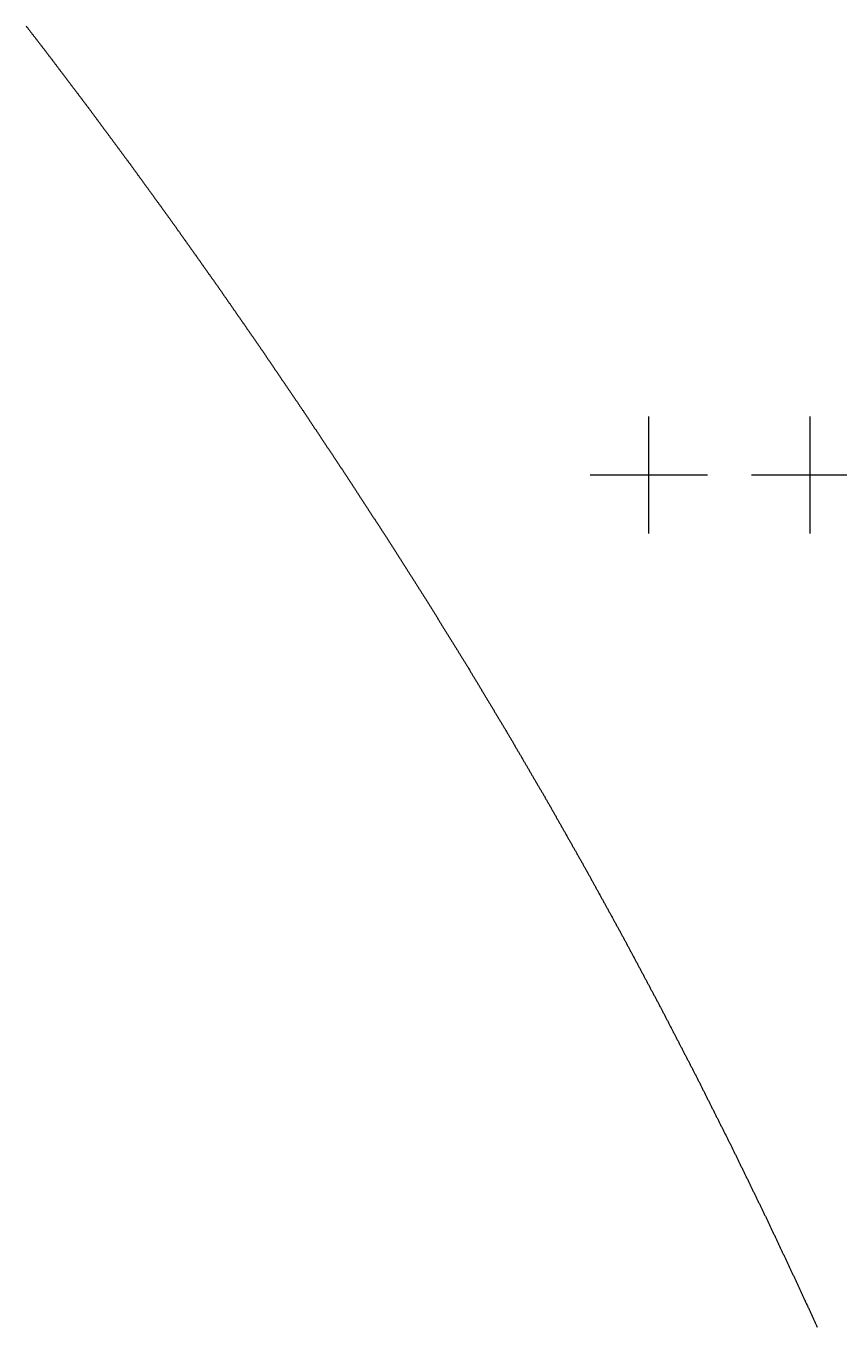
# Model space of a CAD drawing. Extents: x 2 to 292, y 1 to 254.
# Drawn here: x 217.37 to 231.26, y 24.49 to 46.69 of the extents above; entities that cross this region are included whole.
import ezdxf

# ---------------------------------------------------------------- set-up
doc = ezdxf.new("R2010")
doc.units = 0
doc.header["$PDMODE"] = 2
doc.header["$PDSIZE"] = 1
doc.layers.get('0').update_dxf_attribs({"linetype": 'CONTINUOUS'})
doc.layers.add('DRILLING', color=3, linetype='CONTINUOUS')

# ---------------------------------------------------------------- blocks, each defined once
blk = doc.blocks.new('*U111')
at = {"layer": 'DRILLING'}
blk.add_point((0, 0), dxfattribs=at)
blk = doc.blocks.new('*U112')
at = {"layer": 'DRILLING', "color": 0, "linetype": 'BYBLOCK'}
for p in [(0, 0), (2.75, 0), (5.5, 0)]:
    blk.add_blockref('*U111', p, dxfattribs=at)

msp = doc.modelspace()

# ---------------------------------------------------------------- linework, layer by layer
msp.add_polyline3d([(217.367, 46.6944, 0), (217.374, 46.6844, 0), (217.382, 46.6745, 0), (217.39, 46.6645, 0), (217.397, 46.6546, 0), (217.405, 46.6447, 0), (217.413, 46.6347, 0), (217.42, 46.6248, 0), (217.428, 46.6148, 0), (217.436, 46.6049, 0), (217.444, 46.595, 0), (217.451, 46.585, 0), (217.459, 46.5751, 0), (217.467, 46.5651, 0), (217.474, 46.5552, 0), (217.482, 46.5453, 0), (217.49, 46.5353, 0), (217.497, 46.5254, 0), (217.505, 46.5154, 0), (217.513, 46.5055, 0), (217.521, 46.4956, 0), (217.528, 46.4856, 0), (217.536, 46.4757, 0), (217.544, 46.4657, 0), (217.551, 46.4558, 0), (217.559, 46.4459, 0), (217.567, 46.4359, 0), (217.574, 46.426, 0), (217.582, 46.416, 0), (217.59, 46.4061, 0), (217.598, 46.3962, 0), (217.605, 46.3862, 0), (217.613, 46.3763, 0), (217.621, 46.3663, 0), (217.628, 46.3564, 0), (217.636, 46.3465, 0), (217.644, 46.3365, 0), (217.651, 46.3266, 0), (217.659, 46.3166, 0), (217.667, 46.3065, 0), (217.674, 46.2964, 0), (217.682, 46.2863, 0), (217.69, 46.2762, 0), (217.697, 46.2661, 0), (217.705, 46.256, 0), (217.713, 46.2458, 0), (217.72, 46.2357, 0), (217.728, 46.2256, 0), (217.736, 46.2155, 0), (217.743, 46.2054, 0), (217.751, 46.1953, 0), (217.759, 46.1851, 0), (217.766, 46.175, 0), (217.774, 46.1649, 0), (217.782, 46.1548, 0), (217.789, 46.1447, 0), (217.797, 46.1345, 0), (217.805, 46.1244, 0), (217.812, 46.1143, 0), (217.82, 46.1042, 0), (217.828, 46.0941, 0), (217.835, 46.084, 0), (217.843, 46.0738, 0), (217.851, 46.0637, 0), (217.858, 46.0536, 0), (217.866, 46.0435, 0), (217.874, 46.0334, 0), (217.881, 46.0232, 0), (217.889, 46.0131, 0), (217.897, 46.003, 0), (217.904, 45.9929, 0), (217.912, 45.9828, 0), (217.92, 45.9727, 0), (217.927, 45.9625, 0), (217.935, 45.9524, 0), (217.943, 45.9423, 0), (217.95, 45.9322, 0), (217.958, 45.9221, 0), (217.966, 45.912, 0), (217.973, 45.9018, 0), (217.981, 45.8917, 0), (217.989, 45.8816, 0), (217.996, 45.8715, 0), (218.004, 45.8614, 0), (218.011, 45.8512, 0), (218.019, 45.8411, 0), (218.027, 45.831, 0), (218.034, 45.8209, 0), (218.042, 45.8108, 0), (218.05, 45.8007, 0), (218.057, 45.7905, 0), (218.065, 45.7804, 0), (218.073, 45.7703, 0), (218.08, 45.7602, 0), (218.088, 45.7501, 0), (218.096, 45.7399, 0), (218.103, 45.7298, 0), (218.111, 45.7197, 0), (218.119, 45.7096, 0), (218.126, 45.6995, 0), (218.134, 45.6894, 0), (218.142, 45.6792, 0), (218.149, 45.6691, 0), (218.157, 45.659, 0), (218.165, 45.6489, 0), (218.172, 45.6388, 0), (218.18, 45.6286, 0), (218.188, 45.6185, 0), (218.195, 45.6084, 0), (218.203, 45.5983, 0), (218.211, 45.5882, 0), (218.218, 45.5781, 0), (218.226, 45.5679, 0), (218.234, 45.5578, 0), (218.241, 45.5477, 0), (218.249, 45.5376, 0), (218.257, 45.5275, 0), (218.264, 45.5174, 0), (218.272, 45.5072, 0), (218.28, 45.4971, 0), (218.287, 45.487, 0), (218.295, 45.4769, 0), (218.303, 45.4668, 0), (218.31, 45.4566, 0), (218.318, 45.4465, 0), (218.326, 45.4364, 0), (218.333, 45.4263, 0), (218.341, 45.4162, 0), (218.349, 45.4061, 0), (218.356, 45.3959, 0), (218.364, 45.3858, 0), (218.372, 45.3757, 0), (218.379, 45.3656, 0), (218.387, 45.3555, 0), (218.395, 45.3453, 0), (218.402, 45.3352, 0), (218.41, 45.3251, 0), (218.417, 45.3148, 0), (218.425, 45.3045, 0), (218.433, 45.2942, 0), (218.44, 45.2839, 0), (218.448, 45.2736, 0), (218.456, 45.2633, 0), (218.463, 45.253, 0), (218.471, 45.2427, 0), (218.478, 45.2324, 0), (218.486, 45.2221, 0), (218.494, 45.2118, 0), (218.501, 45.2015, 0), (218.509, 45.1912, 0), (218.517, 45.1809, 0), (218.524, 45.1706, 0), (218.532, 45.1603, 0), (218.539, 45.15, 0), (218.547, 45.1397, 0), (218.555, 45.1295, 0), (218.562, 45.1192, 0), (218.57, 45.1089, 0), (218.578, 45.0986, 0), (218.585, 45.0883, 0), (218.593, 45.078, 0), (218.6, 45.0677, 0), (218.608, 45.0574, 0), (218.616, 45.0471, 0), (218.623, 45.0368, 0), (218.631, 45.0265, 0), (218.639, 45.0162, 0), (218.646, 45.0059, 0), (218.654, 44.9956, 0), (218.661, 44.9853, 0), (218.669, 44.975, 0), (218.677, 44.9647, 0), (218.684, 44.9544, 0), (218.692, 44.9441, 0), (218.7, 44.9338, 0), (218.707, 44.9235, 0), (218.715, 44.9132, 0), (218.722, 44.9029, 0), (218.73, 44.8926, 0), (218.738, 44.8824, 0), (218.745, 44.8721, 0), (218.753, 44.8618, 0), (218.761, 44.8515, 0), (218.768, 44.8412, 0), (218.776, 44.8309, 0), (218.783, 44.8206, 0), (218.791, 44.8103, 0), (218.799, 44.8, 0), (218.806, 44.7897, 0), (218.814, 44.7794, 0), (218.822, 44.7691, 0), (218.829, 44.7588, 0), (218.837, 44.7485, 0), (218.844, 44.7382, 0), (218.852, 44.7279, 0), (218.86, 44.7176, 0), (218.867, 44.7073, 0), (218.875, 44.697, 0), (218.883, 44.6867, 0), (218.89, 44.6764, 0), (218.898, 44.6661, 0), (218.905, 44.6558, 0), (218.913, 44.6455, 0), (218.921, 44.6352, 0), (218.928, 44.625, 0), (218.936, 44.6147, 0), (218.944, 44.6044, 0), (218.951, 44.5941, 0), (218.959, 44.5838, 0), (218.966, 44.5735, 0), (218.974, 44.5632, 0), (218.982, 44.5529, 0), (218.989, 44.5426, 0), (218.997, 44.5323, 0), (219.005, 44.522, 0), (219.012, 44.5117, 0), (219.02, 44.5014, 0), (219.027, 44.4911, 0), (219.035, 44.4808, 0), (219.043, 44.4705, 0), (219.05, 44.4602, 0), (219.058, 44.4499, 0), (219.066, 44.4396, 0), (219.073, 44.4293, 0), (219.081, 44.419, 0), (219.088, 44.4087, 0), (219.096, 44.3984, 0), (219.104, 44.3881, 0), (219.111, 44.3779, 0), (219.119, 44.3676, 0), (219.127, 44.3573, 0), (219.134, 44.347, 0), (219.142, 44.3367, 0), (219.149, 44.3264, 0), (219.157, 44.316, 0), (219.165, 44.3055, 0), (219.172, 44.295, 0), (219.18, 44.2845, 0), (219.187, 44.2741, 0), (219.195, 44.2636, 0), (219.203, 44.2531, 0), (219.21, 44.2426, 0), (219.218, 44.2322, 0), (219.225, 44.2217, 0), (219.233, 44.2112, 0), (219.241, 44.2007, 0), (219.248, 44.1903, 0), (219.256, 44.1798, 0), (219.263, 44.1693, 0), (219.271, 44.1589, 0), (219.278, 44.1484, 0), (219.286, 44.1379, 0), (219.294, 44.1274, 0), (219.301, 44.117, 0), (219.309, 44.1065, 0), (219.316, 44.096, 0), (219.324, 44.0855, 0), (219.332, 44.0751, 0), (219.339, 44.0646, 0), (219.347, 44.0541, 0), (219.354, 44.0436, 0), (219.362, 44.0332, 0), (219.37, 44.0227, 0), (219.377, 44.0122, 0), (219.385, 44.0017, 0), (219.392, 43.9913, 0), (219.4, 43.9808, 0), (219.408, 43.9703, 0), (219.415, 43.9598, 0), (219.423, 43.9494, 0), (219.43, 43.9389, 0), (219.438, 43.9284, 0), (219.445, 43.918, 0), (219.453, 43.9075, 0), (219.461, 43.897, 0), (219.468, 43.8865, 0), (219.476, 43.8761, 0), (219.483, 43.8656, 0), (219.491, 43.8551, 0), (219.499, 43.8446, 0), (219.506, 43.8342, 0), (219.514, 43.8237, 0), (219.521, 43.8132, 0), (219.529, 43.8027, 0), (219.537, 43.7923, 0), (219.544, 43.7818, 0), (219.552, 43.7713, 0), (219.559, 43.7608, 0), (219.567, 43.7504, 0), (219.574, 43.7399, 0), (219.582, 43.7294, 0), (219.59, 43.7189, 0), (219.597, 43.7085, 0), (219.605, 43.698, 0), (219.612, 43.6875, 0), (219.62, 43.677, 0), (219.628, 43.6666, 0), (219.635, 43.6561, 0), (219.643, 43.6456, 0), (219.65, 43.6352, 0), (219.658, 43.6247, 0), (219.666, 43.6142, 0), (219.673, 43.6037, 0), (219.681, 43.5933, 0), (219.688, 43.5828, 0), (219.696, 43.5723, 0), (219.703, 43.5618, 0), (219.711, 43.5514, 0), (219.719, 43.5409, 0), (219.726, 43.5304, 0), (219.734, 43.5199, 0), (219.741, 43.5095, 0), (219.749, 43.499, 0), (219.757, 43.4885, 0), (219.764, 43.478, 0), (219.772, 43.4676, 0), (219.779, 43.4571, 0), (219.787, 43.4466, 0), (219.795, 43.4361, 0), (219.802, 43.4257, 0), (219.81, 43.4152, 0), (219.817, 43.4047, 0), (219.825, 43.3943, 0), (219.832, 43.3838, 0), (219.84, 43.3733, 0), (219.848, 43.3628, 0), (219.855, 43.3524, 0), (219.863, 43.3419, 0), (219.87, 43.3314, 0), (219.878, 43.3209, 0), (219.886, 43.3105, 0), (219.893, 43.3, 0), (219.901, 43.2893, 0), (219.908, 43.2787, 0), (219.916, 43.268, 0), (219.923, 43.2574, 0), (219.931, 43.2467, 0), (219.938, 43.2361, 0), (219.946, 43.2254, 0), (219.954, 43.2148, 0), (219.961, 43.2041, 0), (219.969, 43.1935, 0), (219.976, 43.1828, 0), (219.984, 43.1721, 0), (219.991, 43.1615, 0), (219.999, 43.1508, 0), (220.006, 43.1402, 0), (220.014, 43.1295, 0), (220.022, 43.1189, 0), (220.029, 43.1082, 0), (220.037, 43.0976, 0), (220.044, 43.0869, 0), (220.052, 43.0763, 0), (220.059, 43.0656, 0), (220.067, 43.055, 0), (220.074, 43.0443, 0), (220.082, 43.0337, 0), (220.09, 43.023, 0), (220.097, 43.0124, 0), (220.105, 43.0017, 0), (220.112, 42.9911, 0), (220.12, 42.9804, 0), (220.127, 42.9698, 0), (220.135, 42.9591, 0), (220.142, 42.9484, 0), (220.15, 42.9378, 0), (220.157, 42.9271, 0), (220.165, 42.9165, 0), (220.173, 42.9058, 0), (220.18, 42.8952, 0), (220.188, 42.8845, 0), (220.195, 42.8739, 0), (220.203, 42.8632, 0), (220.21, 42.8526, 0), (220.218, 42.8419, 0), (220.225, 42.8313, 0), (220.233, 42.8206, 0), (220.241, 42.81, 0), (220.248, 42.7993, 0), (220.256, 42.7887, 0), (220.263, 42.778, 0), (220.271, 42.7674, 0), (220.278, 42.7567, 0), (220.286, 42.7461, 0), (220.293, 42.7354, 0), (220.301, 42.7248, 0), (220.309, 42.7141, 0), (220.316, 42.7034, 0), (220.324, 42.6928, 0), (220.331, 42.6821, 0), (220.339, 42.6715, 0), (220.346, 42.6608, 0), (220.354, 42.6502, 0), (220.361, 42.6395, 0), (220.369, 42.6289, 0), (220.376, 42.6182, 0), (220.384, 42.6076, 0), (220.392, 42.5969, 0), (220.399, 42.5863, 0), (220.407, 42.5756, 0), (220.414, 42.565, 0), (220.422, 42.5543, 0), (220.429, 42.5437, 0), (220.437, 42.533, 0), (220.444, 42.5224, 0), (220.452, 42.5117, 0), (220.46, 42.5011, 0), (220.467, 42.4904, 0), (220.475, 42.4798, 0), (220.482, 42.4691, 0), (220.49, 42.4584, 0), (220.497, 42.4478, 0), (220.505, 42.4371, 0), (220.512, 42.4265, 0), (220.52, 42.4158, 0), (220.528, 42.4052, 0), (220.535, 42.3945, 0), (220.543, 42.3839, 0), (220.55, 42.3732, 0), (220.558, 42.3626, 0), (220.565, 42.3519, 0), (220.573, 42.3413, 0), (220.58, 42.3306, 0), (220.588, 42.32, 0), (220.595, 42.3093, 0), (220.603, 42.2987, 0), (220.611, 42.288, 0), (220.618, 42.2774, 0), (220.626, 42.2667, 0), (220.633, 42.256, 0), (220.641, 42.2451, 0), (220.648, 42.2343, 0), (220.656, 42.2235, 0), (220.663, 42.2126, 0), (220.671, 42.2018, 0), (220.678, 42.191, 0), (220.686, 42.1801, 0), (220.693, 42.1693, 0), (220.701, 42.1585, 0), (220.708, 42.1477, 0), (220.716, 42.1368, 0), (220.723, 42.126, 0), (220.731, 42.1152, 0), (220.738, 42.1043, 0), (220.746, 42.0935, 0), (220.753, 42.0827, 0), (220.761, 42.0718, 0), (220.768, 42.061, 0), (220.776, 42.0502, 0), (220.784, 42.0394, 0), (220.791, 42.0285, 0), (220.799, 42.0177, 0), (220.806, 42.0069, 0), (220.814, 41.996, 0), (220.821, 41.9852, 0), (220.829, 41.9744, 0), (220.836, 41.9635, 0), (220.844, 41.9527, 0), (220.851, 41.9419, 0), (220.859, 41.931, 0), (220.866, 41.9202, 0), (220.874, 41.9094, 0), (220.881, 41.8986, 0), (220.889, 41.8877, 0), (220.896, 41.8769, 0), (220.904, 41.8661, 0), (220.911, 41.8552, 0), (220.919, 41.8444, 0), (220.926, 41.8336, 0), (220.934, 41.8227, 0), (220.941, 41.8119, 0), (220.949, 41.8011, 0), (220.956, 41.7902, 0), (220.964, 41.7794, 0), (220.971, 41.7686, 0), (220.979, 41.7578, 0), (220.986, 41.7469, 0), (220.994, 41.7361, 0), (221.001, 41.7253, 0), (221.009, 41.7144, 0), (221.016, 41.7036, 0), (221.024, 41.6928, 0), (221.031, 41.6819, 0), (221.039, 41.6711, 0), (221.047, 41.6603, 0), (221.054, 41.6494, 0), (221.062, 41.6386, 0), (221.069, 41.6278, 0), (221.077, 41.617, 0), (221.084, 41.6061, 0), (221.092, 41.5953, 0), (221.099, 41.5845, 0), (221.107, 41.5736, 0), (221.114, 41.5628, 0), (221.122, 41.552, 0), (221.129, 41.5411, 0), (221.137, 41.5303, 0), (221.144, 41.5195, 0), (221.152, 41.5086, 0), (221.159, 41.4978, 0), (221.167, 41.487, 0), (221.174, 41.4762, 0), (221.182, 41.4653, 0), (221.189, 41.4545, 0), (221.197, 41.4437, 0), (221.204, 41.4328, 0), (221.212, 41.422, 0), (221.219, 41.4112, 0), (221.227, 41.4003, 0), (221.234, 41.3895, 0), (221.242, 41.3787, 0), (221.249, 41.3679, 0), (221.257, 41.357, 0), (221.264, 41.3462, 0), (221.272, 41.3354, 0), (221.279, 41.3245, 0), (221.287, 41.3137, 0), (221.295, 41.3029, 0), (221.302, 41.292, 0), (221.31, 41.2812, 0), (221.317, 41.2704, 0), (221.325, 41.2595, 0), (221.332, 41.2487, 0), (221.34, 41.2379, 0), (221.347, 41.2271, 0), (221.355, 41.2162, 0), (221.362, 41.2054, 0), (221.37, 41.1944, 0), (221.377, 41.1834, 0), (221.385, 41.1724, 0), (221.392, 41.1614, 0), (221.4, 41.1504, 0), (221.407, 41.1394, 0), (221.414, 41.1283, 0), (221.422, 41.1173, 0), (221.429, 41.1063, 0), (221.437, 41.0953, 0), (221.444, 41.0843, 0), (221.452, 41.0733, 0), (221.459, 41.0623, 0), (221.467, 41.0513, 0), (221.474, 41.0403, 0), (221.482, 41.0293, 0), (221.489, 41.0182, 0), (221.497, 41.0072, 0), (221.504, 40.9962, 0), (221.512, 40.9852, 0), (221.519, 40.9742, 0), (221.527, 40.9632, 0), (221.534, 40.9522, 0), (221.542, 40.9412, 0), (221.549, 40.9302, 0), (221.557, 40.9192, 0), (221.564, 40.9082, 0), (221.572, 40.8971, 0), (221.579, 40.8861, 0), (221.586, 40.8751, 0), (221.594, 40.8641, 0), (221.601, 40.8531, 0), (221.609, 40.8421, 0), (221.616, 40.8311, 0), (221.624, 40.8201, 0), (221.631, 40.8091, 0), (221.639, 40.7981, 0), (221.646, 40.7871, 0), (221.654, 40.776, 0), (221.661, 40.765, 0), (221.669, 40.754, 0), (221.676, 40.743, 0), (221.684, 40.732, 0), (221.691, 40.721, 0), (221.699, 40.71, 0), (221.706, 40.699, 0), (221.714, 40.688, 0), (221.721, 40.677, 0), (221.729, 40.666, 0), (221.736, 40.6549, 0), (221.743, 40.6439, 0), (221.751, 40.6329, 0), (221.758, 40.6219, 0), (221.766, 40.6109, 0), (221.773, 40.5999, 0), (221.781, 40.5889, 0), (221.788, 40.5779, 0), (221.796, 40.5669, 0), (221.803, 40.5559, 0), (221.811, 40.5449, 0), (221.818, 40.5338, 0), (221.826, 40.5228, 0), (221.833, 40.5118, 0), (221.841, 40.5008, 0), (221.848, 40.4898, 0), (221.856, 40.4788, 0), (221.863, 40.4678, 0), (221.871, 40.4568, 0), (221.878, 40.4458, 0), (221.886, 40.4348, 0), (221.893, 40.4238, 0), (221.901, 40.4127, 0), (221.908, 40.4017, 0), (221.915, 40.3907, 0), (221.923, 40.3797, 0), (221.93, 40.3687, 0), (221.938, 40.3577, 0), (221.945, 40.3467, 0), (221.953, 40.3357, 0), (221.96, 40.3247, 0), (221.968, 40.3137, 0), (221.975, 40.3027, 0), (221.983, 40.2916, 0), (221.99, 40.2806, 0), (221.998, 40.2696, 0), (222.005, 40.2586, 0), (222.013, 40.2476, 0), (222.02, 40.2366, 0), (222.028, 40.2256, 0), (222.035, 40.2146, 0), (222.043, 40.2036, 0), (222.05, 40.1926, 0), (222.058, 40.1816, 0), (222.065, 40.1705, 0), (222.072, 40.1595, 0), (222.08, 40.1485, 0), (222.087, 40.1375, 0), (222.095, 40.1264, 0), (222.102, 40.1153, 0), (222.11, 40.1041, 0), (222.117, 40.0929, 0), (222.125, 40.0817, 0), (222.132, 40.0705, 0), (222.14, 40.0593, 0), (222.147, 40.0481, 0), (222.154, 40.0369, 0), (222.162, 40.0258, 0), (222.169, 40.0146, 0), (222.177, 40.0034, 0), (222.184, 39.9922, 0), (222.192, 39.981, 0), (222.199, 39.9698, 0), (222.207, 39.9586, 0), (222.214, 39.9474, 0), (222.221, 39.9363, 0), (222.229, 39.9251, 0), (222.236, 39.9139, 0), (222.244, 39.9027, 0), (222.251, 39.8915, 0), (222.259, 39.8803, 0), (222.266, 39.8691, 0), (222.273, 39.8579, 0), (222.281, 39.8468, 0), (222.288, 39.8356, 0), (222.296, 39.8244, 0), (222.303, 39.8132, 0), (222.311, 39.802, 0), (222.318, 39.7908, 0), (222.326, 39.7796, 0), (222.333, 39.7684, 0), (222.34, 39.7572, 0), (222.348, 39.7461, 0), (222.355, 39.7349, 0), (222.363, 39.7237, 0), (222.37, 39.7125, 0), (222.378, 39.7013, 0), (222.385, 39.6901, 0), (222.393, 39.6789, 0), (222.4, 39.6677, 0), (222.407, 39.6566, 0), (222.415, 39.6454, 0), (222.422, 39.6342, 0), (222.43, 39.623, 0), (222.437, 39.6118, 0), (222.445, 39.6006, 0), (222.452, 39.5894, 0), (222.459, 39.5782, 0), (222.467, 39.5671, 0), (222.474, 39.5559, 0), (222.482, 39.5447, 0), (222.489, 39.5335, 0), (222.497, 39.5223, 0), (222.504, 39.5111, 0), (222.512, 39.4999, 0), (222.519, 39.4887, 0), (222.526, 39.4776, 0), (222.534, 39.4664, 0), (222.541, 39.4552, 0), (222.549, 39.444, 0), (222.556, 39.4328, 0), (222.564, 39.4216, 0), (222.571, 39.4104, 0), (222.579, 39.3992, 0), (222.586, 39.3881, 0), (222.593, 39.3769, 0), (222.601, 39.3657, 0), (222.608, 39.3545, 0), (222.616, 39.3433, 0), (222.623, 39.3321, 0), (222.631, 39.3209, 0), (222.638, 39.3097, 0), (222.645, 39.2985, 0), (222.653, 39.2874, 0), (222.66, 39.2762, 0), (222.668, 39.265, 0), (222.675, 39.2538, 0), (222.683, 39.2426, 0), (222.69, 39.2314, 0), (222.698, 39.2202, 0), (222.705, 39.209, 0), (222.712, 39.1979, 0), (222.72, 39.1867, 0), (222.727, 39.1755, 0), (222.735, 39.1643, 0), (222.742, 39.1531, 0), (222.75, 39.1419, 0), (222.757, 39.1307, 0), (222.764, 39.1195, 0), (222.772, 39.1084, 0), (222.779, 39.0972, 0), (222.787, 39.086, 0), (222.794, 39.0748, 0), (222.802, 39.0636, 0), (222.809, 39.0524, 0), (222.817, 39.0412, 0), (222.824, 39.0299, 0), (222.831, 39.0186, 0), (222.839, 39.0073, 0), (222.846, 38.996, 0), (222.853, 38.9846, 0), (222.861, 38.9733, 0), (222.868, 38.962, 0), (222.876, 38.9507, 0), (222.883, 38.9394, 0), (222.89, 38.928, 0), (222.898, 38.9167, 0), (222.905, 38.9054, 0), (222.912, 38.8941, 0), (222.92, 38.8827, 0), (222.927, 38.8714, 0), (222.935, 38.8601, 0), (222.942, 38.8488, 0), (222.949, 38.8375, 0), (222.957, 38.8261, 0), (222.964, 38.8148, 0), (222.971, 38.8035, 0), (222.979, 38.7922, 0), (222.986, 38.7808, 0), (222.994, 38.7695, 0), (223.001, 38.7582, 0), (223.008, 38.7469, 0), (223.016, 38.7356, 0), (223.023, 38.7242, 0), (223.03, 38.7129, 0), (223.038, 38.7016, 0), (223.045, 38.6903, 0), (223.053, 38.6789, 0), (223.06, 38.6676, 0), (223.067, 38.6563, 0), (223.075, 38.645, 0), (223.082, 38.6336, 0), (223.089, 38.6223, 0), (223.097, 38.611, 0), (223.104, 38.5997, 0), (223.112, 38.5884, 0), (223.119, 38.577, 0), (223.126, 38.5657, 0), (223.134, 38.5544, 0), (223.141, 38.5431, 0), (223.148, 38.5317, 0), (223.156, 38.5204, 0), (223.163, 38.5091, 0), (223.171, 38.4978, 0), (223.178, 38.4865, 0), (223.185, 38.4751, 0), (223.193, 38.4638, 0), (223.2, 38.4525, 0), (223.207, 38.4412, 0), (223.215, 38.4298, 0), (223.222, 38.4185, 0), (223.229, 38.4072, 0), (223.237, 38.3959, 0), (223.244, 38.3845, 0), (223.252, 38.3732, 0), (223.259, 38.3619, 0), (223.266, 38.3506, 0), (223.274, 38.3393, 0), (223.281, 38.3279, 0), (223.288, 38.3166, 0), (223.296, 38.3053, 0), (223.303, 38.294, 0), (223.311, 38.2826, 0), (223.318, 38.2713, 0), (223.325, 38.26, 0), (223.333, 38.2487, 0), (223.34, 38.2374, 0), (223.347, 38.226, 0), (223.355, 38.2147, 0), (223.362, 38.2034, 0), (223.37, 38.1921, 0), (223.377, 38.1807, 0), (223.384, 38.1694, 0), (223.392, 38.1581, 0), (223.399, 38.1468, 0), (223.406, 38.1355, 0), (223.414, 38.1241, 0), (223.421, 38.1128, 0), (223.429, 38.1015, 0), (223.436, 38.0902, 0), (223.443, 38.0788, 0), (223.451, 38.0675, 0), (223.458, 38.0562, 0), (223.465, 38.0449, 0), (223.473, 38.0335, 0), (223.48, 38.0222, 0), (223.488, 38.0109, 0), (223.495, 37.9996, 0), (223.502, 37.9883, 0), (223.51, 37.9769, 0), (223.517, 37.9656, 0), (223.524, 37.9543, 0), (223.532, 37.943, 0), (223.539, 37.9316, 0), (223.546, 37.9203, 0), (223.554, 37.9089, 0), (223.561, 37.8975, 0), (223.568, 37.8861, 0), (223.575, 37.8747, 0), (223.583, 37.8633, 0), (223.59, 37.852, 0), (223.597, 37.8406, 0), (223.604, 37.8292, 0), (223.611, 37.8178, 0), (223.619, 37.8064, 0), (223.626, 37.795, 0), (223.633, 37.7837, 0), (223.64, 37.7723, 0), (223.648, 37.7609, 0), (223.655, 37.7495, 0), (223.662, 37.7381, 0), (223.669, 37.7268, 0), (223.677, 37.7154, 0), (223.684, 37.704, 0), (223.691, 37.6926, 0), (223.698, 37.6812, 0), (223.705, 37.6698, 0), (223.713, 37.6585, 0), (223.72, 37.6471, 0), (223.727, 37.6357, 0), (223.734, 37.6243, 0), (223.742, 37.6129, 0), (223.749, 37.6016, 0), (223.756, 37.5902, 0), (223.763, 37.5788, 0), (223.771, 37.5674, 0), (223.778, 37.556, 0), (223.785, 37.5446, 0), (223.792, 37.5333, 0), (223.8, 37.5219, 0), (223.807, 37.5105, 0), (223.814, 37.4991, 0), (223.821, 37.4877, 0), (223.828, 37.4764, 0), (223.836, 37.465, 0), (223.843, 37.4536, 0), (223.85, 37.4422, 0), (223.857, 37.4308, 0), (223.865, 37.4194, 0), (223.872, 37.4081, 0), (223.879, 37.3967, 0), (223.886, 37.3853, 0), (223.894, 37.3739, 0), (223.901, 37.3625, 0), (223.908, 37.3511, 0), (223.915, 37.3398, 0), (223.922, 37.3284, 0), (223.93, 37.317, 0), (223.937, 37.3056, 0), (223.944, 37.2942, 0), (223.951, 37.2829, 0), (223.959, 37.2715, 0), (223.966, 37.2601, 0), (223.973, 37.2487, 0), (223.98, 37.2373, 0), (223.988, 37.2259, 0), (223.995, 37.2146, 0), (224.002, 37.2032, 0), (224.009, 37.1918, 0), (224.016, 37.1804, 0), (224.024, 37.169, 0), (224.031, 37.1577, 0), (224.038, 37.1463, 0), (224.045, 37.1349, 0), (224.053, 37.1235, 0), (224.06, 37.1121, 0), (224.067, 37.1007, 0), (224.074, 37.0894, 0), (224.082, 37.078, 0), (224.089, 37.0666, 0), (224.096, 37.0552, 0), (224.103, 37.0438, 0), (224.111, 37.0324, 0), (224.118, 37.0211, 0), (224.125, 37.0097, 0), (224.132, 36.9983, 0), (224.139, 36.9869, 0), (224.147, 36.9755, 0), (224.154, 36.9642, 0), (224.161, 36.9528, 0), (224.168, 36.9414, 0), (224.176, 36.93, 0), (224.183, 36.9186, 0), (224.19, 36.9072, 0), (224.197, 36.8959, 0), (224.205, 36.8845, 0), (224.212, 36.8731, 0), (224.219, 36.8617, 0), (224.226, 36.8503, 0), (224.233, 36.839, 0), (224.241, 36.8276, 0), (224.248, 36.8161, 0), (224.255, 36.8047, 0), (224.262, 36.7932, 0), (224.269, 36.7818, 0), (224.276, 36.7703, 0), (224.283, 36.7589, 0), (224.29, 36.7474, 0), (224.297, 36.736, 0), (224.304, 36.7245, 0), (224.311, 36.7131, 0), (224.319, 36.7016, 0), (224.326, 36.6902, 0), (224.333, 36.6787, 0), (224.34, 36.6672, 0), (224.347, 36.6558, 0), (224.354, 36.6443, 0), (224.361, 36.6329, 0), (224.368, 36.6214, 0), (224.375, 36.61, 0), (224.382, 36.5985, 0), (224.389, 36.5871, 0), (224.396, 36.5756, 0), (224.403, 36.5642, 0), (224.411, 36.5527, 0), (224.418, 36.5413, 0), (224.425, 36.5298, 0), (224.432, 36.5184, 0), (224.439, 36.5069, 0), (224.446, 36.4954, 0), (224.453, 36.484, 0), (224.46, 36.4725, 0), (224.467, 36.4611, 0), (224.474, 36.4496, 0), (224.481, 36.4382, 0), (224.488, 36.4267, 0), (224.495, 36.4153, 0), (224.502, 36.4038, 0), (224.51, 36.3924, 0), (224.517, 36.3809, 0), (224.524, 36.3695, 0), (224.531, 36.358, 0), (224.538, 36.3466, 0), (224.545, 36.3351, 0), (224.552, 36.3236, 0), (224.559, 36.3122, 0), (224.566, 36.3007, 0), (224.573, 36.2893, 0), (224.58, 36.2778, 0), (224.587, 36.2664, 0), (224.594, 36.2549, 0), (224.602, 36.2435, 0), (224.609, 36.232, 0), (224.616, 36.2206, 0), (224.623, 36.2091, 0), (224.63, 36.1977, 0), (224.637, 36.1862, 0), (224.644, 36.1747, 0), (224.651, 36.1633, 0), (224.658, 36.1518, 0), (224.665, 36.1404, 0), (224.672, 36.1289, 0), (224.679, 36.1175, 0), (224.686, 36.106, 0), (224.693, 36.0946, 0), (224.701, 36.0831, 0), (224.708, 36.0717, 0), (224.715, 36.0602, 0), (224.722, 36.0488, 0), (224.729, 36.0373, 0), (224.736, 36.0259, 0), (224.743, 36.0144, 0), (224.75, 36.0029, 0), (224.757, 35.9915, 0), (224.764, 35.98, 0), (224.771, 35.9686, 0), (224.778, 35.9571, 0), (224.785, 35.9457, 0), (224.792, 35.9342, 0), (224.8, 35.9228, 0), (224.807, 35.9113, 0), (224.814, 35.8999, 0), (224.821, 35.8884, 0), (224.828, 35.877, 0), (224.835, 35.8655, 0), (224.842, 35.854, 0), (224.849, 35.8426, 0), (224.856, 35.8311, 0), (224.863, 35.8197, 0), (224.87, 35.8082, 0), (224.877, 35.7968, 0), (224.884, 35.7853, 0), (224.892, 35.7739, 0), (224.899, 35.7624, 0), (224.906, 35.751, 0), (224.913, 35.7395, 0), (224.92, 35.7281, 0), (224.927, 35.7166, 0), (224.934, 35.7051, 0), (224.941, 35.6936, 0), (224.948, 35.682, 0), (224.955, 35.6704, 0), (224.962, 35.6589, 0), (224.969, 35.6473, 0), (224.976, 35.6357, 0), (224.983, 35.6242, 0), (224.989, 35.6126, 0), (224.996, 35.601, 0), (225.003, 35.5895, 0), (225.01, 35.5779, 0), (225.017, 35.5663, 0), (225.024, 35.5548, 0), (225.031, 35.5432, 0), (225.038, 35.5316, 0), (225.045, 35.52, 0), (225.052, 35.5085, 0), (225.059, 35.4969, 0), (225.066, 35.4853, 0), (225.073, 35.4738, 0), (225.08, 35.4622, 0), (225.087, 35.4506, 0), (225.094, 35.4391, 0), (225.101, 35.4275, 0), (225.108, 35.4159, 0), (225.114, 35.4044, 0), (225.121, 35.3928, 0), (225.128, 35.3812, 0), (225.135, 35.3697, 0), (225.142, 35.3581, 0), (225.149, 35.3465, 0), (225.156, 35.3349, 0), (225.163, 35.3234, 0), (225.17, 35.3118, 0), (225.177, 35.3002, 0), (225.184, 35.2887, 0), (225.191, 35.2771, 0), (225.198, 35.2655, 0), (225.205, 35.254, 0), (225.212, 35.2424, 0), (225.219, 35.2308, 0), (225.226, 35.2193, 0), (225.232, 35.2077, 0), (225.239, 35.1961, 0), (225.246, 35.1846, 0), (225.253, 35.173, 0), (225.26, 35.1614, 0), (225.267, 35.1498, 0), (225.274, 35.1383, 0), (225.281, 35.1267, 0), (225.288, 35.1151, 0), (225.295, 35.1036, 0), (225.302, 35.092, 0), (225.309, 35.0804, 0), (225.316, 35.0689, 0), (225.323, 35.0573, 0), (225.33, 35.0457, 0), (225.337, 35.0342, 0), (225.344, 35.0226, 0), (225.351, 35.011, 0), (225.357, 34.9995, 0), (225.364, 34.9879, 0), (225.371, 34.9763, 0), (225.378, 34.9647, 0), (225.385, 34.9532, 0), (225.392, 34.9416, 0), (225.399, 34.93, 0), (225.406, 34.9185, 0), (225.413, 34.9069, 0), (225.42, 34.8953, 0), (225.427, 34.8838, 0), (225.434, 34.8722, 0), (225.441, 34.8606, 0), (225.448, 34.8491, 0), (225.455, 34.8375, 0), (225.462, 34.8259, 0), (225.469, 34.8143, 0), (225.475, 34.8028, 0), (225.482, 34.7912, 0), (225.489, 34.7796, 0), (225.496, 34.7681, 0), (225.503, 34.7565, 0), (225.51, 34.7449, 0), (225.517, 34.7334, 0), (225.524, 34.7218, 0), (225.531, 34.7102, 0), (225.538, 34.6987, 0), (225.545, 34.6871, 0), (225.552, 34.6755, 0), (225.559, 34.664, 0), (225.566, 34.6524, 0), (225.573, 34.6408, 0), (225.58, 34.6292, 0), (225.587, 34.6177, 0), (225.594, 34.6061, 0), (225.6, 34.5945, 0), (225.607, 34.583, 0), (225.614, 34.5713, 0), (225.621, 34.5597, 0), (225.628, 34.548, 0), (225.635, 34.5363, 0), (225.642, 34.5246, 0), (225.648, 34.5129, 0), (225.655, 34.5012, 0), (225.662, 34.4896, 0), (225.669, 34.4779, 0), (225.676, 34.4662, 0), (225.682, 34.4545, 0), (225.689, 34.4428, 0), (225.696, 34.4311, 0), (225.703, 34.4195, 0), (225.71, 34.4078, 0), (225.716, 34.3961, 0), (225.723, 34.3844, 0), (225.73, 34.3727, 0), (225.737, 34.361, 0), (225.744, 34.3493, 0), (225.751, 34.3377, 0), (225.757, 34.326, 0), (225.764, 34.3143, 0), (225.771, 34.3026, 0), (225.778, 34.2909, 0), (225.785, 34.2792, 0), (225.791, 34.2676, 0), (225.798, 34.2559, 0), (225.805, 34.2442, 0), (225.812, 34.2325, 0), (225.819, 34.2208, 0), (225.825, 34.2091, 0), (225.832, 34.1974, 0), (225.839, 34.1858, 0), (225.846, 34.1741, 0), (225.853, 34.1624, 0), (225.859, 34.1507, 0), (225.866, 34.139, 0), (225.873, 34.1273, 0), (225.88, 34.1157, 0), (225.887, 34.104, 0), (225.894, 34.0923, 0), (225.9, 34.0806, 0), (225.907, 34.0689, 0), (225.914, 34.0572, 0), (225.921, 34.0456, 0), (225.928, 34.0339, 0), (225.934, 34.0222, 0), (225.941, 34.0105, 0), (225.948, 33.9988, 0), (225.955, 33.9871, 0), (225.962, 33.9754, 0), (225.968, 33.9638, 0), (225.975, 33.9521, 0), (225.982, 33.9404, 0), (225.989, 33.9287, 0), (225.996, 33.917, 0), (226.003, 33.9053, 0), (226.009, 33.8937, 0), (226.016, 33.882, 0), (226.023, 33.8703, 0), (226.03, 33.8586, 0), (226.037, 33.8469, 0), (226.043, 33.8352, 0), (226.05, 33.8235, 0), (226.057, 33.8119, 0), (226.064, 33.8002, 0), (226.071, 33.7885, 0), (226.077, 33.7768, 0), (226.084, 33.7651, 0), (226.091, 33.7534, 0), (226.098, 33.7418, 0), (226.105, 33.7301, 0), (226.112, 33.7184, 0), (226.118, 33.7067, 0), (226.125, 33.695, 0), (226.132, 33.6833, 0), (226.139, 33.6716, 0), (226.146, 33.66, 0), (226.152, 33.6483, 0), (226.159, 33.6366, 0), (226.166, 33.6249, 0), (226.173, 33.6132, 0), (226.18, 33.6015, 0), (226.186, 33.5899, 0), (226.193, 33.5782, 0), (226.2, 33.5665, 0), (226.207, 33.5548, 0), (226.214, 33.5431, 0), (226.221, 33.5314, 0), (226.227, 33.5198, 0), (226.234, 33.5081, 0), (226.241, 33.4964, 0), (226.248, 33.4847, 0), (226.255, 33.473, 0), (226.261, 33.4613, 0), (226.268, 33.4496, 0), (226.275, 33.438, 0), (226.282, 33.4262, 0), (226.288, 33.4144, 0), (226.295, 33.4026, 0), (226.302, 33.3908, 0), (226.308, 33.379, 0), (226.315, 33.3672, 0), (226.322, 33.3554, 0), (226.328, 33.3436, 0), (226.335, 33.3318, 0), (226.342, 33.32, 0), (226.349, 33.3082, 0), (226.355, 33.2964, 0), (226.362, 33.2846, 0), (226.369, 33.2728, 0), (226.375, 33.261, 0), (226.382, 33.2492, 0), (226.389, 33.2374, 0), (226.395, 33.2256, 0), (226.402, 33.2138, 0), (226.409, 33.202, 0), (226.415, 33.1902, 0), (226.422, 33.1784, 0), (226.429, 33.1666, 0), (226.435, 33.1548, 0), (226.442, 33.143, 0), (226.449, 33.1312, 0), (226.455, 33.1194, 0), (226.462, 33.1076, 0), (226.469, 33.0958, 0), (226.475, 33.084, 0), (226.482, 33.0722, 0), (226.489, 33.0604, 0), (226.496, 33.0486, 0), (226.502, 33.0368, 0), (226.509, 33.025, 0), (226.516, 33.0132, 0), (226.522, 33.0014, 0), (226.529, 32.9896, 0), (226.536, 32.9778, 0), (226.542, 32.966, 0), (226.549, 32.9542, 0), (226.556, 32.9424, 0), (226.562, 32.9306, 0), (226.569, 32.9188, 0), (226.576, 32.907, 0), (226.582, 32.8952, 0), (226.589, 32.8834, 0), (226.596, 32.8716, 0), (226.602, 32.8598, 0), (226.609, 32.8479, 0), (226.616, 32.8361, 0), (226.622, 32.8243, 0), (226.629, 32.8125, 0), (226.636, 32.8007, 0), (226.642, 32.7889, 0), (226.649, 32.7771, 0), (226.656, 32.7653, 0), (226.663, 32.7535, 0), (226.669, 32.7417, 0), (226.676, 32.7299, 0), (226.683, 32.7181, 0), (226.689, 32.7063, 0), (226.696, 32.6945, 0), (226.703, 32.6827, 0), (226.709, 32.6709, 0), (226.716, 32.6591, 0), (226.723, 32.6473, 0), (226.729, 32.6355, 0), (226.736, 32.6237, 0), (226.743, 32.6119, 0), (226.749, 32.6001, 0), (226.756, 32.5883, 0), (226.763, 32.5765, 0), (226.769, 32.5647, 0), (226.776, 32.5529, 0), (226.783, 32.5411, 0), (226.789, 32.5293, 0), (226.796, 32.5175, 0), (226.803, 32.5057, 0), (226.81, 32.4939, 0), (226.816, 32.4821, 0), (226.823, 32.4703, 0), (226.83, 32.4585, 0), (226.836, 32.4467, 0), (226.843, 32.4349, 0), (226.85, 32.4231, 0), (226.856, 32.4113, 0), (226.863, 32.3995, 0), (226.87, 32.3877, 0), (226.876, 32.3759, 0), (226.883, 32.3641, 0), (226.89, 32.3523, 0), (226.896, 32.3405, 0), (226.903, 32.3287, 0), (226.91, 32.3169, 0), (226.916, 32.3051, 0), (226.923, 32.2933, 0), (226.93, 32.2815, 0), (226.936, 32.2696, 0), (226.943, 32.2577, 0), (226.949, 32.2457, 0), (226.956, 32.2338, 0), (226.962, 32.2219, 0), (226.969, 32.21, 0), (226.976, 32.1981, 0), (226.982, 32.1862, 0), (226.989, 32.1742, 0), (226.995, 32.1623, 0), (227.002, 32.1504, 0), (227.008, 32.1385, 0), (227.015, 32.1266, 0), (227.021, 32.1147, 0), (227.028, 32.1027, 0), (227.035, 32.0908, 0), (227.041, 32.0789, 0), (227.048, 32.067, 0), (227.054, 32.0551, 0), (227.061, 32.0432, 0), (227.067, 32.0312, 0), (227.074, 32.0193, 0), (227.08, 32.0074, 0), (227.087, 31.9955, 0), (227.093, 31.9836, 0), (227.1, 31.9717, 0), (227.107, 31.9597, 0), (227.113, 31.9478, 0), (227.12, 31.9359, 0), (227.126, 31.924, 0), (227.133, 31.9121, 0), (227.139, 31.9002, 0), (227.146, 31.8882, 0), (227.152, 31.8763, 0), (227.159, 31.8644, 0), (227.166, 31.8525, 0), (227.172, 31.8406, 0), (227.179, 31.8287, 0), (227.185, 31.8167, 0), (227.192, 31.8048, 0), (227.198, 31.7929, 0), (227.205, 31.781, 0), (227.211, 31.7691, 0), (227.218, 31.7572, 0), (227.224, 31.7452, 0), (227.231, 31.7333, 0), (227.238, 31.7214, 0), (227.244, 31.7095, 0), (227.251, 31.6976, 0), (227.257, 31.6857, 0), (227.264, 31.6737, 0), (227.27, 31.6618, 0), (227.277, 31.6499, 0), (227.283, 31.638, 0), (227.29, 31.6261, 0), (227.297, 31.6142, 0), (227.303, 31.6022, 0), (227.31, 31.5903, 0), (227.316, 31.5784, 0), (227.323, 31.5665, 0), (227.329, 31.5546, 0), (227.336, 31.5426, 0), (227.342, 31.5307, 0), (227.349, 31.5188, 0), (227.355, 31.5069, 0), (227.362, 31.495, 0), (227.369, 31.4831, 0), (227.375, 31.4711, 0), (227.382, 31.4592, 0), (227.388, 31.4473, 0), (227.395, 31.4354, 0), (227.401, 31.4235, 0), (227.408, 31.4116, 0), (227.414, 31.3996, 0), (227.421, 31.3877, 0), (227.428, 31.3758, 0), (227.434, 31.3639, 0), (227.441, 31.352, 0), (227.447, 31.3401, 0), (227.454, 31.3281, 0), (227.46, 31.3162, 0), (227.467, 31.3043, 0), (227.473, 31.2924, 0), (227.48, 31.2805, 0), (227.486, 31.2686, 0), (227.493, 31.2566, 0), (227.5, 31.2447, 0), (227.506, 31.2328, 0), (227.513, 31.2209, 0), (227.519, 31.209, 0), (227.526, 31.1971, 0), (227.532, 31.1851, 0), (227.539, 31.1732, 0), (227.545, 31.1613, 0), (227.552, 31.1494, 0), (227.559, 31.1375, 0), (227.565, 31.1256, 0), (227.572, 31.1136, 0), (227.578, 31.1015, 0), (227.584, 31.0895, 0), (227.591, 31.0775, 0), (227.597, 31.0654, 0), (227.604, 31.0534, 0), (227.61, 31.0414, 0), (227.616, 31.0293, 0), (227.623, 31.0173, 0), (227.629, 31.0053, 0), (227.636, 30.9932, 0), (227.642, 30.9812, 0), (227.649, 30.9692, 0), (227.655, 30.9571, 0), (227.661, 30.9451, 0), (227.668, 30.9331, 0), (227.674, 30.921, 0), (227.681, 30.909, 0), (227.687, 30.897, 0), (227.694, 30.8849, 0), (227.7, 30.8729, 0), (227.706, 30.8609, 0), (227.713, 30.8488, 0), (227.719, 30.8368, 0), (227.726, 30.8248, 0), (227.732, 30.8127, 0), (227.738, 30.8007, 0), (227.745, 30.7887, 0), (227.751, 30.7766, 0), (227.758, 30.7646, 0), (227.764, 30.7526, 0), (227.771, 30.7405, 0), (227.777, 30.7285, 0), (227.783, 30.7164, 0), (227.79, 30.7044, 0), (227.796, 30.6924, 0), (227.803, 30.6803, 0), (227.809, 30.6683, 0), (227.815, 30.6563, 0), (227.822, 30.6442, 0), (227.828, 30.6322, 0), (227.835, 30.6202, 0), (227.841, 30.6081, 0), (227.848, 30.5961, 0), (227.854, 30.5841, 0), (227.86, 30.572, 0), (227.867, 30.56, 0), (227.873, 30.548, 0), (227.88, 30.5359, 0), (227.886, 30.5239, 0), (227.893, 30.5119, 0), (227.899, 30.4998, 0), (227.905, 30.4878, 0), (227.912, 30.4758, 0), (227.918, 30.4637, 0), (227.925, 30.4517, 0), (227.931, 30.4397, 0), (227.937, 30.4276, 0), (227.944, 30.4156, 0), (227.95, 30.4036, 0), (227.957, 30.3915, 0), (227.963, 30.3795, 0), (227.97, 30.3675, 0), (227.976, 30.3554, 0), (227.982, 30.3434, 0), (227.989, 30.3314, 0), (227.995, 30.3193, 0), (228.002, 30.3073, 0), (228.008, 30.2953, 0), (228.014, 30.2832, 0), (228.021, 30.2712, 0), (228.027, 30.2592, 0), (228.034, 30.2471, 0), (228.04, 30.2351, 0), (228.047, 30.2231, 0), (228.053, 30.211, 0), (228.059, 30.199, 0), (228.066, 30.187, 0), (228.072, 30.1749, 0), (228.079, 30.1629, 0), (228.085, 30.1509, 0), (228.092, 30.1388, 0), (228.098, 30.1268, 0), (228.104, 30.1148, 0), (228.111, 30.1027, 0), (228.117, 30.0907, 0), (228.124, 30.0787, 0), (228.13, 30.0666, 0), (228.136, 30.0546, 0), (228.143, 30.0426, 0), (228.149, 30.0305, 0), (228.156, 30.0185, 0), (228.162, 30.0065, 0), (228.169, 29.9944, 0), (228.175, 29.9824, 0), (228.181, 29.9704, 0), (228.188, 29.9583, 0), (228.194, 29.9463, 0), (228.2, 29.9341, 0), (228.207, 29.922, 0), (228.213, 29.9098, 0), (228.219, 29.8977, 0), (228.226, 29.8855, 0), (228.232, 29.8734, 0), (228.238, 29.8612, 0), (228.244, 29.8491, 0), (228.251, 29.8369, 0), (228.257, 29.8248, 0), (228.263, 29.8126, 0), (228.27, 29.8005, 0), (228.276, 29.7883, 0), (228.282, 29.7762, 0), (228.289, 29.764, 0), (228.295, 29.7519, 0), (228.301, 29.7397, 0), (228.307, 29.7276, 0), (228.314, 29.7154, 0), (228.32, 29.7033, 0), (228.326, 29.6911, 0), (228.333, 29.679, 0), (228.339, 29.6668, 0), (228.345, 29.6547, 0), (228.351, 29.6425, 0), (228.358, 29.6304, 0), (228.364, 29.6182, 0), (228.37, 29.6061, 0), (228.377, 29.5939, 0), (228.383, 29.5818, 0), (228.389, 29.5696, 0), (228.395, 29.5575, 0), (228.402, 29.5453, 0), (228.408, 29.5332, 0), (228.414, 29.521, 0), (228.421, 29.5089, 0), (228.427, 29.4967, 0), (228.433, 29.4846, 0), (228.439, 29.4724, 0), (228.446, 29.4603, 0), (228.452, 29.4481, 0), (228.458, 29.436, 0), (228.465, 29.4238, 0), (228.471, 29.4117, 0), (228.477, 29.3995, 0), (228.483, 29.3874, 0), (228.49, 29.3752, 0), (228.496, 29.3631, 0), (228.502, 29.3509, 0), (228.509, 29.3388, 0), (228.515, 29.3266, 0), (228.521, 29.3144, 0), (228.527, 29.3023, 0), (228.534, 29.2901, 0), (228.54, 29.278, 0), (228.546, 29.2658, 0), (228.553, 29.2537, 0), (228.559, 29.2415, 0), (228.565, 29.2294, 0), (228.572, 29.2172, 0), (228.578, 29.2051, 0), (228.584, 29.1929, 0), (228.59, 29.1808, 0), (228.597, 29.1686, 0), (228.603, 29.1565, 0), (228.609, 29.1443, 0), (228.616, 29.1322, 0), (228.622, 29.12, 0), (228.628, 29.1079, 0), (228.634, 29.0957, 0), (228.641, 29.0836, 0), (228.647, 29.0714, 0), (228.653, 29.0593, 0), (228.66, 29.0471, 0), (228.666, 29.035, 0), (228.672, 29.0228, 0), (228.678, 29.0107, 0), (228.685, 28.9985, 0), (228.691, 28.9864, 0), (228.697, 28.9742, 0), (228.704, 28.9621, 0), (228.71, 28.9499, 0), (228.716, 28.9378, 0), (228.722, 28.9256, 0), (228.729, 28.9135, 0), (228.735, 28.9013, 0), (228.741, 28.8892, 0), (228.748, 28.877, 0), (228.754, 28.8649, 0), (228.76, 28.8527, 0), (228.766, 28.8406, 0), (228.773, 28.8284, 0), (228.779, 28.8163, 0), (228.785, 28.8041, 0), (228.792, 28.792, 0), (228.798, 28.7798, 0), (228.804, 28.7677, 0), (228.81, 28.7554, 0), (228.817, 28.7432, 0), (228.823, 28.7309, 0), (228.829, 28.7186, 0), (228.835, 28.7064, 0), (228.841, 28.6941, 0), (228.847, 28.6818, 0), (228.854, 28.6696, 0), (228.86, 28.6573, 0), (228.866, 28.645, 0), (228.872, 28.6328, 0), (228.878, 28.6205, 0), (228.884, 28.6082, 0), (228.89, 28.596, 0), (228.897, 28.5837, 0), (228.903, 28.5714, 0), (228.909, 28.5592, 0), (228.915, 28.5469, 0), (228.921, 28.5346, 0), (228.927, 28.5224, 0), (228.934, 28.5101, 0), (228.94, 28.4978, 0), (228.946, 28.4856, 0), (228.952, 28.4733, 0), (228.958, 28.461, 0), (228.964, 28.4487, 0), (228.971, 28.4365, 0), (228.977, 28.4242, 0), (228.983, 28.4119, 0), (228.989, 28.3997, 0), (228.995, 28.3874, 0), (229.001, 28.3751, 0), (229.007, 28.3629, 0), (229.014, 28.3506, 0), (229.02, 28.3383, 0), (229.026, 28.3261, 0), (229.032, 28.3138, 0), (229.038, 28.3015, 0), (229.044, 28.2893, 0), (229.051, 28.277, 0), (229.057, 28.2647, 0), (229.063, 28.2525, 0), (229.069, 28.2402, 0), (229.075, 28.2279, 0), (229.081, 28.2157, 0), (229.088, 28.2034, 0), (229.094, 28.1911, 0), (229.1, 28.1788, 0), (229.106, 28.1666, 0), (229.112, 28.1543, 0), (229.118, 28.142, 0), (229.124, 28.1298, 0), (229.131, 28.1175, 0), (229.137, 28.1052, 0), (229.143, 28.093, 0), (229.149, 28.0807, 0), (229.155, 28.0684, 0), (229.161, 28.0562, 0), (229.168, 28.0439, 0), (229.174, 28.0316, 0), (229.18, 28.0194, 0), (229.186, 28.0071, 0), (229.192, 27.9948, 0), (229.198, 27.9826, 0), (229.205, 27.9703, 0), (229.211, 27.958, 0), (229.217, 27.9458, 0), (229.223, 27.9335, 0), (229.229, 27.9212, 0), (229.235, 27.909, 0), (229.241, 27.8967, 0), (229.248, 27.8844, 0), (229.254, 27.8721, 0), (229.26, 27.8599, 0), (229.266, 27.8476, 0), (229.272, 27.8353, 0), (229.278, 27.8231, 0), (229.285, 27.8108, 0), (229.291, 27.7985, 0), (229.297, 27.7863, 0), (229.303, 27.774, 0), (229.309, 27.7617, 0), (229.315, 27.7495, 0), (229.322, 27.7372, 0), (229.328, 27.7249, 0), (229.334, 27.7127, 0), (229.34, 27.7004, 0), (229.346, 27.6881, 0), (229.352, 27.6759, 0), (229.358, 27.6636, 0), (229.365, 27.6513, 0), (229.371, 27.6391, 0), (229.377, 27.6268, 0), (229.383, 27.6145, 0), (229.389, 27.6023, 0), (229.395, 27.59, 0), (229.402, 27.5777, 0), (229.408, 27.5654, 0), (229.414, 27.5531, 0), (229.42, 27.5407, 0), (229.426, 27.5283, 0), (229.432, 27.5159, 0), (229.438, 27.5035, 0), (229.444, 27.4911, 0), (229.45, 27.4787, 0), (229.456, 27.4664, 0), (229.462, 27.454, 0), (229.468, 27.4416, 0), (229.474, 27.4292, 0), (229.48, 27.4168, 0), (229.486, 27.4044, 0), (229.492, 27.392, 0), (229.498, 27.3797, 0), (229.504, 27.3673, 0), (229.51, 27.3549, 0), (229.516, 27.3425, 0), (229.522, 27.3301, 0), (229.528, 27.3177, 0), (229.534, 27.3053, 0), (229.54, 27.293, 0), (229.546, 27.2806, 0), (229.552, 27.2682, 0), (229.558, 27.2558, 0), (229.564, 27.2434, 0), (229.57, 27.231, 0), (229.576, 27.2186, 0), (229.583, 27.2063, 0), (229.589, 27.1939, 0), (229.595, 27.1815, 0), (229.601, 27.1691, 0), (229.607, 27.1567, 0), (229.613, 27.1443, 0), (229.619, 27.1319, 0), (229.625, 27.1196, 0), (229.631, 27.1072, 0), (229.637, 27.0948, 0), (229.643, 27.0824, 0), (229.649, 27.07, 0), (229.655, 27.0576, 0), (229.661, 27.0452, 0), (229.667, 27.0328, 0), (229.673, 27.0205, 0), (229.679, 27.0081, 0), (229.685, 26.9957, 0), (229.691, 26.9833, 0), (229.697, 26.9709, 0), (229.703, 26.9585, 0), (229.709, 26.9461, 0), (229.715, 26.9338, 0), (229.721, 26.9214, 0), (229.727, 26.909, 0), (229.733, 26.8966, 0), (229.739, 26.8842, 0), (229.745, 26.8718, 0), (229.751, 26.8594, 0), (229.757, 26.8471, 0), (229.763, 26.8347, 0), (229.769, 26.8223, 0), (229.775, 26.8099, 0), (229.781, 26.7975, 0), (229.787, 26.7851, 0), (229.793, 26.7727, 0), (229.799, 26.7604, 0), (229.806, 26.748, 0), (229.812, 26.7356, 0), (229.818, 26.7232, 0), (229.824, 26.7108, 0), (229.83, 26.6984, 0), (229.836, 26.686, 0), (229.842, 26.6737, 0), (229.848, 26.6613, 0), (229.854, 26.6489, 0), (229.86, 26.6365, 0), (229.866, 26.6241, 0), (229.872, 26.6117, 0), (229.878, 26.5993, 0), (229.884, 26.587, 0), (229.89, 26.5746, 0), (229.896, 26.5622, 0), (229.902, 26.5498, 0), (229.908, 26.5374, 0), (229.914, 26.525, 0), (229.92, 26.5126, 0), (229.926, 26.5003, 0), (229.932, 26.4879, 0), (229.938, 26.4755, 0), (229.944, 26.4631, 0), (229.95, 26.4507, 0), (229.956, 26.4383, 0), (229.962, 26.4259, 0), (229.968, 26.4136, 0), (229.974, 26.4012, 0), (229.98, 26.3888, 0), (229.986, 26.3764, 0), (229.992, 26.364, 0), (229.998, 26.3516, 0), (230.004, 26.3391, 0), (230.01, 26.3266, 0), (230.016, 26.3141, 0), (230.022, 26.3016, 0), (230.028, 26.2891, 0), (230.034, 26.2765, 0), (230.04, 26.264, 0), (230.045, 26.2515, 0), (230.051, 26.239, 0), (230.057, 26.2265, 0), (230.063, 26.214, 0), (230.069, 26.2015, 0), (230.075, 26.189, 0), (230.081, 26.1765, 0), (230.087, 26.164, 0), (230.093, 26.1515, 0), (230.099, 26.139, 0), (230.104, 26.1265, 0), (230.11, 26.114, 0), (230.116, 26.1015, 0), (230.122, 26.089, 0), (230.128, 26.0765, 0), (230.134, 26.064, 0), (230.14, 26.0515, 0), (230.146, 26.039, 0), (230.152, 26.0265, 0), (230.158, 26.014, 0), (230.163, 26.0015, 0), (230.169, 25.989, 0), (230.175, 25.9765, 0), (230.181, 25.9639, 0), (230.187, 25.9514, 0), (230.193, 25.9389, 0), (230.199, 25.9264, 0), (230.205, 25.9139, 0), (230.211, 25.9014, 0), (230.216, 25.8889, 0), (230.222, 25.8764, 0), (230.228, 25.8639, 0), (230.234, 25.8514, 0), (230.24, 25.8389, 0), (230.246, 25.8264, 0), (230.252, 25.8139, 0), (230.258, 25.8014, 0), (230.264, 25.7889, 0), (230.27, 25.7764, 0), (230.275, 25.7639, 0), (230.281, 25.7514, 0), (230.287, 25.7389, 0), (230.293, 25.7264, 0), (230.299, 25.7139, 0), (230.305, 25.7014, 0), (230.311, 25.6889, 0), (230.317, 25.6764, 0), (230.323, 25.6639, 0), (230.329, 25.6513, 0), (230.334, 25.6388, 0), (230.34, 25.6263, 0), (230.346, 25.6138, 0), (230.352, 25.6013, 0), (230.358, 25.5888, 0), (230.364, 25.5763, 0), (230.37, 25.5638, 0), (230.376, 25.5513, 0), (230.382, 25.5388, 0), (230.387, 25.5263, 0), (230.393, 25.5138, 0), (230.399, 25.5013, 0), (230.405, 25.4888, 0), (230.411, 25.4763, 0), (230.417, 25.4638, 0), (230.423, 25.4513, 0), (230.429, 25.4388, 0), (230.435, 25.4263, 0), (230.441, 25.4138, 0), (230.446, 25.4013, 0), (230.452, 25.3888, 0), (230.458, 25.3763, 0), (230.464, 25.3638, 0), (230.47, 25.3512, 0), (230.476, 25.3387, 0), (230.482, 25.3262, 0), (230.488, 25.3137, 0), (230.494, 25.3012, 0), (230.5, 25.2887, 0), (230.505, 25.2762, 0), (230.511, 25.2637, 0), (230.517, 25.2512, 0), (230.523, 25.2387, 0), (230.529, 25.2262, 0), (230.535, 25.2137, 0), (230.541, 25.2012, 0), (230.547, 25.1887, 0), (230.553, 25.1762, 0), (230.558, 25.1637, 0), (230.564, 25.1512, 0), (230.57, 25.1387, 0), (230.576, 25.1261, 0), (230.582, 25.1134, 0), (230.588, 25.1008, 0), (230.593, 25.0882, 0), (230.599, 25.0756, 0), (230.605, 25.063, 0), (230.611, 25.0503, 0), (230.616, 25.0377, 0), (230.622, 25.0251, 0), (230.628, 25.0125, 0), (230.634, 24.9998, 0), (230.639, 24.9872, 0), (230.645, 24.9746, 0), (230.651, 24.962, 0), (230.657, 24.9494, 0), (230.663, 24.9367, 0), (230.668, 24.9241, 0), (230.674, 24.9115, 0), (230.68, 24.8989, 0), (230.686, 24.8862, 0), (230.691, 24.8736, 0), (230.697, 24.861, 0), (230.703, 24.8484, 0), (230.709, 24.8358, 0), (230.714, 24.8231, 0), (230.72, 24.8105, 0), (230.726, 24.7979, 0), (230.732, 24.7853, 0), (230.738, 24.7726, 0), (230.743, 24.76, 0), (230.749, 24.7474, 0), (230.755, 24.7348, 0), (230.761, 24.7222, 0), (230.766, 24.7095, 0), (230.772, 24.6969, 0), (230.778, 24.6843, 0), (230.784, 24.6717, 0), (230.789, 24.659, 0), (230.795, 24.6464, 0), (230.801, 24.6338, 0), (230.807, 24.6212, 0), (230.812, 24.6085, 0), (230.818, 24.5959, 0), (230.824, 24.5833, 0), (230.83, 24.5707, 0), (230.836, 24.5581, 0), (230.841, 24.5454, 0), (230.847, 24.5328, 0), (230.853, 24.5202, 0), (230.859, 24.5076, 0), (230.864, 24.4949, 0), (230.87, 24.4823, 0)])

# ---------------------------------------------------------------- block references
at = {"layer": 'DRILLING', "xscale": -1}
msp.add_blockref('*U112', (233.49865, 39.02829), dxfattribs=at)

doc.saveas('drawing.dxf')
